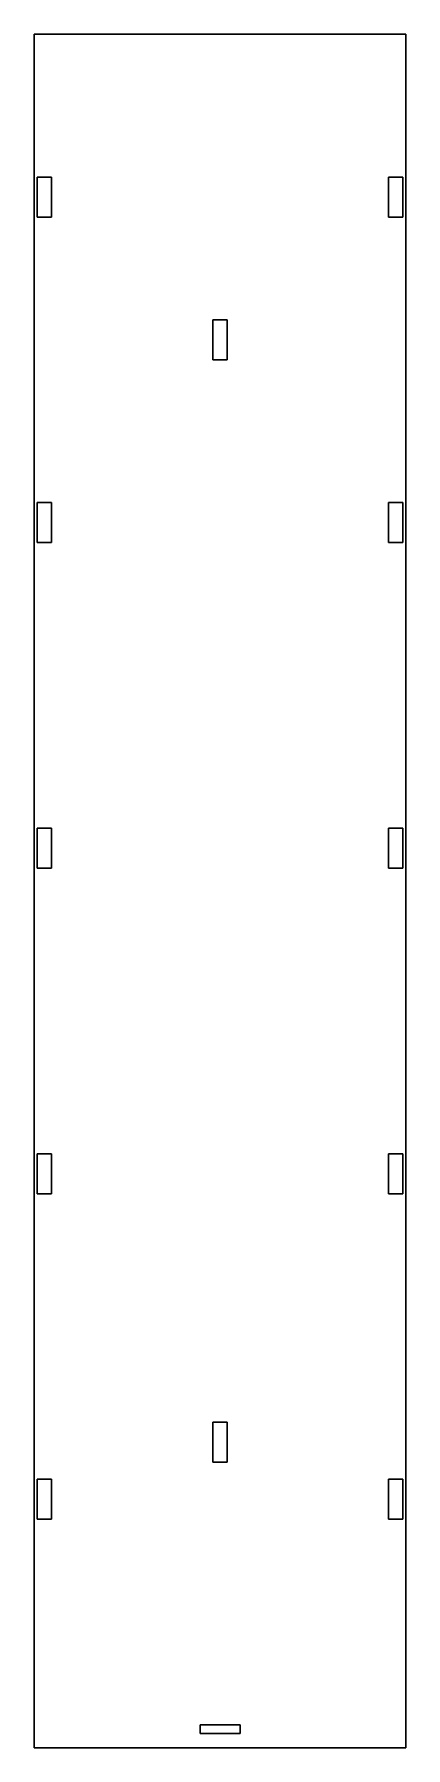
# Model space of a CAD drawing. Extents: x -130 to 0, y 0 to 600.
import ezdxf

# ---------------------------------------------------------------- set-up
doc = ezdxf.new("R2010")
doc.units = 0

msp = doc.modelspace()

# ---------------------------------------------------------------- linework, layer by layer
at = {"color": 0}
for points in [[(-130, 600), (-130, 600), (0, 600), (0, 600)], [(-130, 0), (-130, 0), (-130, 600), (-130, 600)], [(-130, 600), (0, 600), (0, 0), (-130, 0)], [(-130, 600), (0, 600), (0, 0), (-130, 0)], [(0, 600), (0, 600), (0, 0), (0, 0)], [(-129, 536), (-129, 550), (-124, 550), (-124, 536)], [(-129, 536), (-129, 550), (-124, 550), (-124, 536)], [(-129, 536), (-129, 536), (-129, 550), (-129, 550)], [(-129, 550), (-129, 550), (-124, 550), (-124, 550)], [(-124, 550), (-124, 550), (-124, 536), (-124, 536)], [(-6, 536), (-6, 550), (-1, 550), (-1, 536)], [(-6, 536), (-6, 550), (-1, 550), (-1, 536)], [(-6, 536), (-6, 536), (-6, 550), (-6, 550)], [(-6, 550), (-6, 550), (-1, 550), (-1, 550)], [(-1, 550), (-1, 550), (-1, 536), (-1, 536)], [(-124, 536), (-124, 536), (-129, 536), (-129, 536)], [(-1, 536), (-1, 536), (-6, 536), (-6, 536)], [(-67.5, 486), (-67.5, 500), (-62.5, 500), (-62.5, 486)], [(-67.5, 486), (-67.5, 500), (-62.5, 500), (-62.5, 486)], [(-67.5, 486), (-67.5, 486), (-67.5, 500), (-67.5, 500)], [(-67.5, 500), (-67.5, 500), (-62.5, 500), (-62.5, 500)], [(-62.5, 500), (-62.5, 500), (-62.5, 486), (-62.5, 486)], [(-62.5, 486), (-62.5, 486), (-67.5, 486), (-67.5, 486)], [(-129, 422), (-129, 436), (-124, 436), (-124, 422)], [(-129, 422), (-129, 436), (-124, 436), (-124, 422)], [(-129, 422), (-129, 422), (-129, 436), (-129, 436)], [(-129, 436), (-129, 436), (-124, 436), (-124, 436)], [(-124, 436), (-124, 436), (-124, 422), (-124, 422)], [(-6, 422), (-1, 422), (-1, 436), (-6, 436)], [(-6, 422), (-1, 422), (-1, 436), (-6, 436)], [(-6, 436), (-6, 436), (-6, 422), (-6, 422)], [(-1, 436), (-1, 436), (-6, 436), (-6, 436)], [(-1, 422), (-1, 422), (-1, 436), (-1, 436)], [(-124, 422), (-124, 422), (-129, 422), (-129, 422)], [(-6, 422), (-6, 422), (-1, 422), (-1, 422)], [(-129, 308), (-129, 322), (-124, 322), (-124, 308)], [(-129, 308), (-129, 322), (-124, 322), (-124, 308)], [(-129, 308), (-129, 308), (-129, 322), (-129, 322)], [(-129, 322), (-129, 322), (-124, 322), (-124, 322)], [(-124, 322), (-124, 322), (-124, 308), (-124, 308)], [(-6, 308), (-6, 322), (-1, 322), (-1, 308)], [(-6, 308), (-6, 322), (-1, 322), (-1, 308)], [(-6, 308), (-6, 308), (-6, 322), (-6, 322)], [(-6, 322), (-6, 322), (-1, 322), (-1, 322)], [(-1, 322), (-1, 322), (-1, 308), (-1, 308)], [(-124, 308), (-124, 308), (-129, 308), (-129, 308)], [(-1, 308), (-1, 308), (-6, 308), (-6, 308)], [(-129, 194), (-129, 208), (-124, 208), (-124, 194)], [(-129, 194), (-129, 208), (-124, 208), (-124, 194)], [(-129, 194), (-129, 194), (-129, 208), (-129, 208)], [(-129, 208), (-129, 208), (-124, 208), (-124, 208)], [(-124, 208), (-124, 208), (-124, 194), (-124, 194)], [(-6, 194), (-6, 208), (-1, 208), (-1, 194)], [(-6, 194), (-6, 208), (-1, 208), (-1, 194)], [(-6, 194), (-6, 194), (-6, 208), (-6, 208)], [(-6, 208), (-6, 208), (-1, 208), (-1, 208)], [(-1, 208), (-1, 208), (-1, 194), (-1, 194)], [(-124, 194), (-124, 194), (-129, 194), (-129, 194)], [(-1, 194), (-1, 194), (-6, 194), (-6, 194)], [(-67.5, 100), (-62.5, 100), (-62.5, 114), (-67.5, 114)], [(-67.5, 100), (-62.5, 100), (-62.5, 114), (-67.5, 114)], [(-67.5, 114), (-67.5, 114), (-67.5, 100), (-67.5, 100)], [(-62.5, 114), (-62.5, 114), (-67.5, 114), (-67.5, 114)], [(-62.5, 100), (-62.5, 100), (-62.5, 114), (-62.5, 114)], [(-67.5, 100), (-67.5, 100), (-62.5, 100), (-62.5, 100)], [(-129, 80), (-129, 94), (-124, 94), (-124, 80)], [(-129, 80), (-129, 94), (-124, 94), (-124, 80)], [(-129, 80), (-129, 80), (-129, 94), (-129, 94)], [(-129, 94), (-129, 94), (-124, 94), (-124, 94)], [(-124, 94), (-124, 94), (-124, 80), (-124, 80)], [(-6, 80), (-6, 94), (-1, 94), (-1, 80)], [(-6, 80), (-6, 94), (-1, 94), (-1, 80)], [(-6, 80), (-6, 80), (-6, 94), (-6, 94)], [(-6, 94), (-6, 94), (-1, 94), (-1, 94)], [(-1, 94), (-1, 94), (-1, 80), (-1, 80)], [(-124, 80), (-124, 80), (-129, 80), (-129, 80)], [(-1, 80), (-1, 80), (-6, 80), (-6, 80)], [(-72, 5), (-72, 8), (-58, 8), (-58, 5)], [(-72, 5), (-72, 8), (-58, 8), (-58, 5)], [(-72, 5), (-72, 5), (-72, 8), (-72, 8)], [(-72, 8), (-72, 8), (-58, 8), (-58, 8)], [(-58, 8), (-58, 8), (-58, 5), (-58, 5)], [(0, 0), (0, 0), (-130, 0), (-130, 0)], [(-58, 5), (-58, 5), (-72, 5), (-72, 5)]]:
    msp.add_lwpolyline(points, close=True, dxfattribs=at)

doc.saveas('drawing.dxf')
